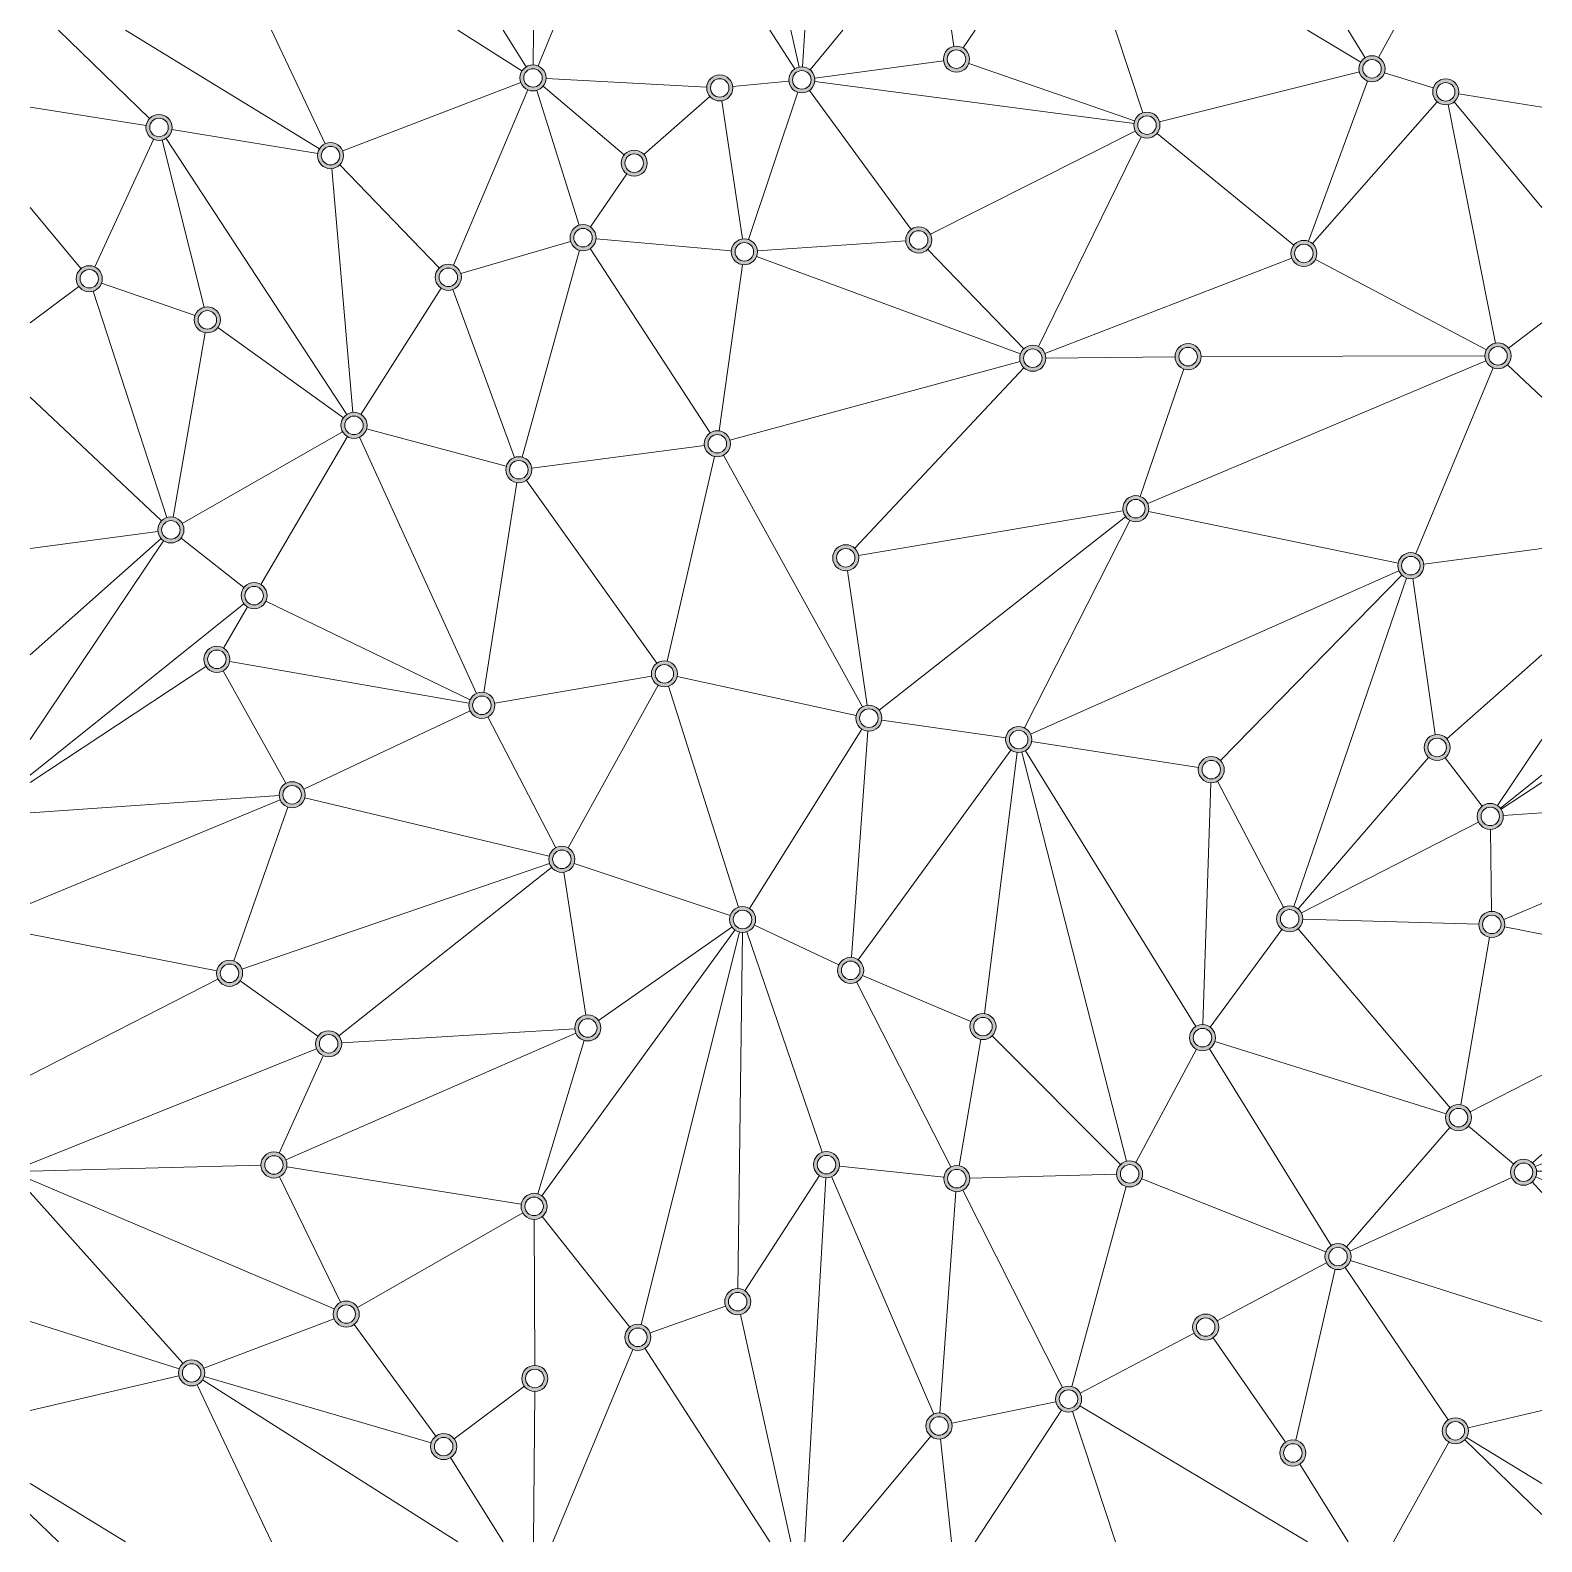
# Model space of a CAD drawing. Header units: inches. Extents: x 9.45 to 13.79, y 17.63 to 21.96.
import ezdxf

# ---------------------------------------------------------------- set-up
doc = ezdxf.new("R2010")
doc.units = ezdxf.units.IN
doc.header["$MEASUREMENT"] = 0
doc.layers.get('0').update_dxf_attribs({"lineweight": 20})

msp = doc.modelspace()

# ---------------------------------------------------------------- hatches: boundary and pattern name
h = msp.add_hatch(color=256)
h.set_gradient(color1=(255, 255, 255), tint=1)
h.paths.add_polyline_path([(12.0719, 21.8808, 1), (12.1468, 21.8808, 1)])
h.paths.add_polyline_path([(12.1359, 21.8808, -1), (12.0828, 21.8808, -1)], flags=16)
h = msp.add_hatch(color=256)
h.set_gradient(color1=(255, 255, 255), tint=1)
h.paths.add_polyline_path([(13.2632, 21.8532, 1), (13.3381, 21.8532, 1)])
h.paths.add_polyline_path([(13.3272, 21.8532, -1), (13.2741, 21.8532, -1)], flags=16)
h = msp.add_hatch(color=256)
h.set_gradient(color1=(255, 255, 255), tint=1)
h.paths.add_polyline_path([(10.8579, 21.827, 1), (10.9328, 21.827, 1)])
h.paths.add_polyline_path([(10.9219, 21.827, -1), (10.8688, 21.827, -1)], flags=16)
h = msp.add_hatch(color=256)
h.set_gradient(color1=(255, 255, 255), tint=1)
h.paths.add_polyline_path([(11.6286, 21.8214, 1), (11.7034, 21.8214, 1)])
h.paths.add_polyline_path([(11.6925, 21.8214, -1), (11.6395, 21.8214, -1)], flags=16)
h = msp.add_hatch(color=256)
h.set_gradient(color1=(255, 255, 255), tint=1)
h.paths.add_polyline_path([(11.3933, 21.7983, 1), (11.4682, 21.7983, 1)])
h.paths.add_polyline_path([(11.4573, 21.7983, -1), (11.4042, 21.7983, -1)], flags=16)
h = msp.add_hatch(color=256)
h.set_gradient(color1=(255, 255, 255), tint=1)
h.paths.add_polyline_path([(11.3933, 21.7983, 1), (11.4682, 21.7983, 1)])
h.paths.add_polyline_path([(11.4573, 21.7983, -1), (11.4042, 21.7983, -1)], flags=16)
h = msp.add_hatch(color=256)
h.set_gradient(color1=(255, 255, 255), tint=1)
h.paths.add_polyline_path([(13.4746, 21.787, 1), (13.5495, 21.787, 1)])
h.paths.add_polyline_path([(13.5386, 21.787, -1), (13.4855, 21.787, -1)], flags=16)
h = msp.add_hatch(color=256)
h.set_gradient(color1=(255, 255, 255), tint=1)
h.paths.add_polyline_path([(9.7858, 21.6849, 1), (9.8607, 21.6849, 1)])
h.paths.add_polyline_path([(9.8498, 21.6849, -1), (9.7967, 21.6849, -1)], flags=16)
h = msp.add_hatch(color=256)
h.set_gradient(color1=(255, 255, 255), tint=1)
h.paths.add_polyline_path([(12.618, 21.6916, 1), (12.6929, 21.6916, 1)])
h.paths.add_polyline_path([(12.682, 21.6916, -1), (12.6289, 21.6916, -1)], flags=16)
h = msp.add_hatch(color=256)
h.set_gradient(color1=(255, 255, 255), tint=1)
h.paths.add_polyline_path([(10.2775, 21.6042, 1), (10.3524, 21.6042, 1)])
h.paths.add_polyline_path([(10.3415, 21.6042, -1), (10.2884, 21.6042, -1)], flags=16)
h = msp.add_hatch(color=256)
h.set_gradient(color1=(255, 255, 255), tint=1)
h.paths.add_polyline_path([(11.1479, 21.5826, 1), (11.2228, 21.5826, 1)])
h.paths.add_polyline_path([(11.2119, 21.5826, -1), (11.1588, 21.5826, -1)], flags=16)
h = msp.add_hatch(color=256)
h.set_gradient(color1=(255, 255, 255), tint=1)
h.paths.add_polyline_path([(11.0013, 21.369, 1), (11.0762, 21.369, 1)])
h.paths.add_polyline_path([(11.0653, 21.369, -1), (11.0122, 21.369, -1)], flags=16)
h = msp.add_hatch(color=256)
h.set_gradient(color1=(255, 255, 255), tint=1)
h.paths.add_polyline_path([(11.4637, 21.3284, 1), (11.5386, 21.3284, 1)])
h.paths.add_polyline_path([(11.5277, 21.3284, -1), (11.4746, 21.3284, -1)], flags=16)
h = msp.add_hatch(color=256)
h.set_gradient(color1=(255, 255, 255), tint=1)
h.paths.add_polyline_path([(11.9636, 21.3624, 1), (12.0385, 21.3624, 1)])
h.paths.add_polyline_path([(12.0276, 21.3624, -1), (11.9745, 21.3624, -1)], flags=16)
h = msp.add_hatch(color=256)
h.set_gradient(color1=(255, 255, 255), tint=1)
h.paths.add_polyline_path([(13.0679, 21.3238, 1), (13.1428, 21.3238, 1)])
h.paths.add_polyline_path([(13.1319, 21.3238, -1), (13.0788, 21.3238, -1)], flags=16)
h = msp.add_hatch(color=256)
h.set_gradient(color1=(255, 255, 255), tint=1)
h.paths.add_polyline_path([(9.5857, 21.2513, 1), (9.6606, 21.2513, 1)])
h.paths.add_polyline_path([(9.6497, 21.2513, -1), (9.5966, 21.2513, -1)], flags=16)
h = msp.add_hatch(color=256)
h.set_gradient(color1=(255, 255, 255), tint=1)
h.paths.add_polyline_path([(10.6151, 21.2554, 1), (10.6899, 21.2554, 1)])
h.paths.add_polyline_path([(10.679, 21.2554, -1), (10.626, 21.2554, -1)], flags=16)
h = msp.add_hatch(color=256)
h.set_gradient(color1=(255, 255, 255), tint=1)
h.paths.add_polyline_path([(9.9243, 21.1333, 1), (9.9992, 21.1333, 1)])
h.paths.add_polyline_path([(9.9883, 21.1333, -1), (9.9352, 21.1333, -1)], flags=16)
h = msp.add_hatch(color=256)
h.set_gradient(color1=(255, 255, 255), tint=1)
h.paths.add_polyline_path([(12.2906, 21.0234, 1), (12.3655, 21.0234, 1)])
h.paths.add_polyline_path([(12.3546, 21.0234, -1), (12.3015, 21.0234, -1)], flags=16)
h = msp.add_hatch(color=256)
h.set_gradient(color1=(255, 255, 255), tint=1)
h.paths.add_polyline_path([(12.736, 21.0279, 1), (12.8109, 21.0279, 1)])
h.paths.add_polyline_path([(12.8, 21.0279, -1), (12.7469, 21.0279, -1)], flags=16)
h = msp.add_hatch(color=256)
h.set_gradient(color1=(255, 255, 255), tint=1)
h.paths.add_polyline_path([(13.6244, 21.0302, 1), (13.6993, 21.0302, 1)])
h.paths.add_polyline_path([(13.6884, 21.0302, -1), (13.6353, 21.0302, -1)], flags=16)
h = msp.add_hatch(color=256)
h.set_gradient(color1=(255, 255, 255), tint=1)
h.paths.add_polyline_path([(10.3447, 20.8309, 1), (10.4196, 20.8309, 1)])
h.paths.add_polyline_path([(10.4086, 20.8309, -1), (10.3556, 20.8309, -1)], flags=16)
h = msp.add_hatch(color=256)
h.set_gradient(color1=(255, 255, 255), tint=1)
h.paths.add_polyline_path([(11.3863, 20.7782, 1), (11.4612, 20.7782, 1)])
h.paths.add_polyline_path([(11.4503, 20.7782, -1), (11.3972, 20.7782, -1)], flags=16)
h = msp.add_hatch(color=256)
h.set_gradient(color1=(255, 255, 255), tint=1)
h.paths.add_polyline_path([(10.8173, 20.7037, 1), (10.8922, 20.7037, 1)])
h.paths.add_polyline_path([(10.8813, 20.7037, -1), (10.8282, 20.7037, -1)], flags=16)
h = msp.add_hatch(color=256)
h.set_gradient(color1=(255, 255, 255), tint=1)
h.paths.add_polyline_path([(12.586, 20.592, 1), (12.6609, 20.592, 1)])
h.paths.add_polyline_path([(12.65, 20.592, -1), (12.5969, 20.592, -1)], flags=16)
h = msp.add_hatch(color=256)
h.set_gradient(color1=(255, 255, 255), tint=1)
h.paths.add_polyline_path([(9.8198, 20.5312, 1), (9.8947, 20.5312, 1)])
h.paths.add_polyline_path([(9.8838, 20.5312, -1), (9.8307, 20.5312, -1)], flags=16)
h = msp.add_hatch(color=256)
h.set_gradient(color1=(255, 255, 255), tint=1)
h.paths.add_polyline_path([(11.7544, 20.4513, 1), (11.8293, 20.4513, 1)])
h.paths.add_polyline_path([(11.8184, 20.4513, -1), (11.7653, 20.4513, -1)], flags=16)
h = msp.add_hatch(color=256)
h.set_gradient(color1=(255, 255, 255), tint=1)
h.paths.add_polyline_path([(13.3745, 20.4286, 1), (13.4493, 20.4286, 1)])
h.paths.add_polyline_path([(13.4384, 20.4286, -1), (13.3854, 20.4286, -1)], flags=16)
h = msp.add_hatch(color=256)
h.set_gradient(color1=(255, 255, 255), tint=1)
h.paths.add_polyline_path([(10.0584, 20.3427, 1), (10.1333, 20.3427, 1)])
h.paths.add_polyline_path([(10.1224, 20.3427, -1), (10.0693, 20.3427, -1)], flags=16)
h = msp.add_hatch(color=256)
h.set_gradient(color1=(255, 255, 255), tint=1)
h.paths.add_polyline_path([(9.9516, 20.1602, 1), (10.0264, 20.1602, 1)])
h.paths.add_polyline_path([(10.0155, 20.1602, -1), (9.9625, 20.1602, -1)], flags=16)
h = msp.add_hatch(color=256)
h.set_gradient(color1=(255, 255, 255), tint=1)
h.paths.add_polyline_path([(11.2346, 20.1186, 1), (11.3095, 20.1186, 1)])
h.paths.add_polyline_path([(11.2986, 20.1186, -1), (11.2455, 20.1186, -1)], flags=16)
h = msp.add_hatch(color=256)
h.set_gradient(color1=(255, 255, 255), tint=1)
h.paths.add_polyline_path([(10.7112, 20.0283, 1), (10.7861, 20.0283, 1)])
h.paths.add_polyline_path([(10.7752, 20.0283, -1), (10.7221, 20.0283, -1)], flags=16)
h = msp.add_hatch(color=256)
h.set_gradient(color1=(255, 255, 255), tint=1)
h.paths.add_polyline_path([(11.8208, 19.9915, 1), (11.8957, 19.9915, 1)])
h.paths.add_polyline_path([(11.8848, 19.9915, -1), (11.8317, 19.9915, -1)], flags=16)
h = msp.add_hatch(color=256)
h.set_gradient(color1=(255, 255, 255), tint=1)
h.paths.add_polyline_path([(12.2502, 19.9302, 1), (12.3251, 19.9302, 1)])
h.paths.add_polyline_path([(12.3142, 19.9302, -1), (12.2611, 19.9302, -1)], flags=16)
h = msp.add_hatch(color=256)
h.set_gradient(color1=(255, 255, 255), tint=1)
h.paths.add_polyline_path([(13.4499, 19.9075, 1), (13.5248, 19.9075, 1)])
h.paths.add_polyline_path([(13.5139, 19.9075, -1), (13.4608, 19.9075, -1)], flags=16)
h = msp.add_hatch(color=256)
h.set_gradient(color1=(255, 255, 255), tint=1)
h.paths.add_polyline_path([(12.8024, 19.8439, 1), (12.8772, 19.8439, 1)])
h.paths.add_polyline_path([(12.8663, 19.8439, -1), (12.8133, 19.8439, -1)], flags=16)
h = msp.add_hatch(color=256)
h.set_gradient(color1=(255, 255, 255), tint=1)
h.paths.add_polyline_path([(10.1674, 19.7719, 1), (10.2423, 19.7719, 1)])
h.paths.add_polyline_path([(10.2314, 19.7719, -1), (10.1783, 19.7719, -1)], flags=16)
h = msp.add_hatch(color=256)
h.set_gradient(color1=(255, 255, 255), tint=1)
h.paths.add_polyline_path([(13.6022, 19.7099, 1), (13.677, 19.7099, 1)])
h.paths.add_polyline_path([(13.6661, 19.7099, -1), (13.6131, 19.7099, -1)], flags=16)
h = msp.add_hatch(color=256)
h.set_gradient(color1=(255, 255, 255), tint=1)
h.paths.add_polyline_path([(10.9406, 19.5869, 1), (11.0155, 19.5869, 1)])
h.paths.add_polyline_path([(11.0046, 19.5869, -1), (10.9515, 19.5869, -1)], flags=16)
h = msp.add_hatch(color=256)
h.set_gradient(color1=(255, 255, 255), tint=1)
h.paths.add_polyline_path([(11.4587, 19.4143, 1), (11.5335, 19.4143, 1)])
h.paths.add_polyline_path([(11.5226, 19.4143, -1), (11.4696, 19.4143, -1)], flags=16)
h = msp.add_hatch(color=256)
h.set_gradient(color1=(255, 255, 255), tint=1)
h.paths.add_polyline_path([(13.0272, 19.4161, 1), (13.1021, 19.4161, 1)])
h.paths.add_polyline_path([(13.0912, 19.4161, -1), (13.0381, 19.4161, -1)], flags=16)
h = msp.add_hatch(color=256)
h.set_gradient(color1=(255, 255, 255), tint=1)
h.paths.add_polyline_path([(13.6066, 19.4002, 1), (13.6815, 19.4002, 1)])
h.paths.add_polyline_path([(13.6706, 19.4002, -1), (13.6175, 19.4002, -1)], flags=16)
h = msp.add_hatch(color=256)
h.set_gradient(color1=(255, 255, 255), tint=1)
h.paths.add_polyline_path([(9.9879, 19.2601, 1), (10.0628, 19.2601, 1)])
h.paths.add_polyline_path([(10.0519, 19.2601, -1), (9.9988, 19.2601, -1)], flags=16)
h = msp.add_hatch(color=256)
h.set_gradient(color1=(255, 255, 255), tint=1)
h.paths.add_polyline_path([(11.7684, 19.2685, 1), (11.8433, 19.2685, 1)])
h.paths.add_polyline_path([(11.8324, 19.2685, -1), (11.7793, 19.2685, -1)], flags=16)
h = msp.add_hatch(color=256)
h.set_gradient(color1=(255, 255, 255), tint=1)
h.paths.add_polyline_path([(11.0149, 19.1034, 1), (11.0898, 19.1034, 1)])
h.paths.add_polyline_path([(11.0789, 19.1034, -1), (11.0258, 19.1034, -1)], flags=16)
h = msp.add_hatch(color=256)
h.set_gradient(color1=(255, 255, 255), tint=1)
h.paths.add_polyline_path([(12.1479, 19.1073, 1), (12.2228, 19.1073, 1)])
h.paths.add_polyline_path([(12.2119, 19.1073, -1), (12.1588, 19.1073, -1)], flags=16)
h = msp.add_hatch(color=256)
h.set_gradient(color1=(255, 255, 255), tint=1)
h.paths.add_polyline_path([(12.7773, 19.0755, 1), (12.8521, 19.0755, 1)])
h.paths.add_polyline_path([(12.8412, 19.0755, -1), (12.7882, 19.0755, -1)], flags=16)
h = msp.add_hatch(color=256)
h.set_gradient(color1=(255, 255, 255), tint=1)
h.paths.add_polyline_path([(10.2719, 19.058, 1), (10.3468, 19.058, 1)])
h.paths.add_polyline_path([(10.3359, 19.058, -1), (10.2829, 19.058, -1)], flags=16)
h = msp.add_hatch(color=256)
h.set_gradient(color1=(255, 255, 255), tint=1)
h.paths.add_polyline_path([(13.5112, 18.8462, 1), (13.586, 18.8462, 1)])
h.paths.add_polyline_path([(13.5751, 18.8462, -1), (13.5221, 18.8462, -1)], flags=16)
h = msp.add_hatch(color=256)
h.set_gradient(color1=(255, 255, 255), tint=1)
h.paths.add_polyline_path([(10.1152, 18.7106, 1), (10.19, 18.7106, 1)])
h.paths.add_polyline_path([(10.1791, 18.7106, -1), (10.1261, 18.7106, -1)], flags=16)
h = msp.add_hatch(color=256)
h.set_gradient(color1=(255, 255, 255), tint=1)
h.paths.add_polyline_path([(11.6992, 18.7115, 1), (11.7741, 18.7115, 1)])
h.paths.add_polyline_path([(11.7632, 18.7115, -1), (11.7101, 18.7115, -1)], flags=16)
h = msp.add_hatch(color=256)
h.set_gradient(color1=(255, 255, 255), tint=1)
h.paths.add_polyline_path([(12.5682, 18.685, 1), (12.6431, 18.685, 1)])
h.paths.add_polyline_path([(12.6322, 18.685, -1), (12.5791, 18.685, -1)], flags=16)
h = msp.add_hatch(color=256)
h.set_gradient(color1=(255, 255, 255), tint=1)
h.paths.add_polyline_path([(13.6977, 18.6897, 1), (13.7725, 18.6897, 1)])
h.paths.add_polyline_path([(13.7616, 18.6897, -1), (13.7086, 18.6897, -1)], flags=16)
h = msp.add_hatch(color=256)
h.set_gradient(color1=(255, 255, 255), tint=1)
h.paths.add_polyline_path([(12.0729, 18.6714, 1), (12.1478, 18.6714, 1)])
h.paths.add_polyline_path([(12.1369, 18.6714, -1), (12.0838, 18.6714, -1)], flags=16)
h = msp.add_hatch(color=256)
h.set_gradient(color1=(255, 255, 255), tint=1)
h.paths.add_polyline_path([(10.8611, 18.5919, 1), (10.936, 18.5919, 1)])
h.paths.add_polyline_path([(10.9251, 18.5919, -1), (10.872, 18.5919, -1)], flags=16)
h = msp.add_hatch(color=256)
h.set_gradient(color1=(255, 255, 255), tint=1)
h.paths.add_polyline_path([(13.1658, 18.448, 1), (13.2406, 18.448, 1)])
h.paths.add_polyline_path([(13.2297, 18.448, -1), (13.1767, 18.448, -1)], flags=16)
h = msp.add_hatch(color=256)
h.set_gradient(color1=(255, 255, 255), tint=1)
h.paths.add_polyline_path([(11.4448, 18.3187, 1), (11.5196, 18.3187, 1)])
h.paths.add_polyline_path([(11.5087, 18.3187, -1), (11.4557, 18.3187, -1)], flags=16)
h = msp.add_hatch(color=256)
h.set_gradient(color1=(255, 255, 255), tint=1)
h.paths.add_polyline_path([(10.3226, 18.2831, 1), (10.3975, 18.2831, 1)])
h.paths.add_polyline_path([(10.3866, 18.2831, -1), (10.3335, 18.2831, -1)], flags=16)
h = msp.add_hatch(color=256)
h.set_gradient(color1=(255, 255, 255), tint=1)
h.paths.add_polyline_path([(11.1585, 18.2165, 1), (11.2333, 18.2165, 1)])
h.paths.add_polyline_path([(11.2224, 18.2165, -1), (11.1694, 18.2165, -1)], flags=16)
h = msp.add_hatch(color=256)
h.set_gradient(color1=(255, 255, 255), tint=1)
h.paths.add_polyline_path([(12.7863, 18.2459, 1), (12.8612, 18.2459, 1)])
h.paths.add_polyline_path([(12.8503, 18.2459, -1), (12.7972, 18.2459, -1)], flags=16)
h = msp.add_hatch(color=256)
h.set_gradient(color1=(255, 255, 255), tint=1)
h.paths.add_polyline_path([(9.8793, 18.1144, 1), (9.9541, 18.1144, 1)])
h.paths.add_polyline_path([(9.9432, 18.1144, -1), (9.8902, 18.1144, -1)], flags=16)
h = msp.add_hatch(color=256)
h.set_gradient(color1=(255, 255, 255), tint=1)
h.paths.add_polyline_path([(10.8631, 18.0985, 1), (10.938, 18.0985, 1)])
h.paths.add_polyline_path([(10.9271, 18.0985, -1), (10.874, 18.0985, -1)], flags=16)
h = msp.add_hatch(color=256)
h.set_gradient(color1=(255, 255, 255), tint=1)
h.paths.add_polyline_path([(12.3932, 18.0393, 1), (12.4681, 18.0393, 1)])
h.paths.add_polyline_path([(12.4572, 18.0393, -1), (12.4041, 18.0393, -1)], flags=16)
h = msp.add_hatch(color=256)
h.set_gradient(color1=(255, 255, 255), tint=1)
h.paths.add_polyline_path([(12.0219, 17.9623, 1), (12.0968, 17.9623, 1)])
h.paths.add_polyline_path([(12.0859, 17.9623, -1), (12.0328, 17.9623, -1)], flags=16)
h = msp.add_hatch(color=256)
h.set_gradient(color1=(255, 255, 255), tint=1)
h.paths.add_polyline_path([(13.502, 17.9485, 1), (13.5769, 17.9485, 1)])
h.paths.add_polyline_path([(13.566, 17.9485, -1), (13.5129, 17.9485, -1)], flags=16)
h = msp.add_hatch(color=256)
h.set_gradient(color1=(255, 255, 255), tint=1)
h.paths.add_polyline_path([(10.6018, 17.9032, 1), (10.6767, 17.9032, 1)])
h.paths.add_polyline_path([(10.6658, 17.9032, -1), (10.6127, 17.9032, -1)], flags=16)
h = msp.add_hatch(color=256)
h.set_gradient(color1=(255, 255, 255), tint=1)
h.paths.add_polyline_path([(13.0362, 17.8849, 1), (13.1111, 17.8849, 1)])
h.paths.add_polyline_path([(13.1002, 17.8849, -1), (13.0472, 17.8849, -1)], flags=16)

# ---------------------------------------------------------------- linework, layer by layer
for p, q in [((9.535, 21.9637), (9.7963, 21.7109)), ((10.283, 21.6238), (9.7268, 21.9637)), ((10.1453, 21.9637), (10.2991, 21.6381)), ((10.6798, 21.9637), (10.8637, 21.8471)), ((10.8755, 21.8587), (10.8099, 21.9637)), ((10.8965, 21.9637), (10.8957, 21.8644)), ((10.9097, 21.8616), (10.9522, 21.9637)), ((11.5742, 21.9637), (11.6457, 21.8529)), ((11.6579, 21.858), (11.6345, 21.9637)), ((11.6742, 21.9637), (11.6682, 21.8588)), ((11.6899, 21.8502), (11.784, 21.9637)), ((12.0954, 21.9637), (12.1016, 21.9174)), ((12.1284, 21.913), (12.1626, 21.9637)), ((12.6437, 21.7272), (12.5656, 21.9637)), ((13.1156, 21.9637), (13.2685, 21.8724)), ((13.2809, 21.885), (13.232, 21.9637)), ((13.3622, 21.9637), (13.3189, 21.8859)), ((11.7031, 21.8264), (12.0722, 21.8758)), ((12.1447, 21.8685), (12.6201, 21.7039)), ((12.6917, 21.7007), (13.2643, 21.8441)), ((13.4763, 21.7982), (13.3364, 21.842)), ((10.3499, 21.6175), (10.8604, 21.8136)), ((10.924, 21.8029), (11.1567, 21.6068)), ((10.9327, 21.825), (11.3934, 21.8003)), ((11.468, 21.802), (11.6287, 21.8178)), ((12.6183, 21.6965), (11.7031, 21.8166)), ((13.1183, 21.3589), (13.2877, 21.8181)), ((10.6671, 21.2899), (10.8807, 21.7925)), ((11.0276, 21.4047), (10.9065, 21.7913)), ((11.2135, 21.6074), (11.4026, 21.7736)), ((11.4363, 21.7613), (11.4956, 21.3654)), ((11.4363, 21.7613), (11.4956, 21.3654)), ((11.5131, 21.3639), (11.6541, 21.7859)), ((11.979, 21.3926), (11.6881, 21.7912)), ((13.13, 21.3519), (13.4873, 21.7588)), ((13.5359, 21.7582), (13.7873, 21.4553)), ((13.549, 21.7811), (13.7873, 21.7434)), ((9.454, 21.7434), (9.7862, 21.6907)), ((13.5193, 21.7503), (13.6546, 21.0669)), ((9.8602, 21.6788), (10.278, 21.6102)), ((12.0345, 21.3792), (12.622, 21.6748)), ((12.0345, 21.3792), (12.622, 21.6748)), ((13.0763, 21.3475), (12.6844, 21.6679)), ((9.8075, 21.6509), (9.6389, 21.2853)), ((9.9526, 21.1696), (9.8323, 21.6486)), ((9.8437, 21.6535), (10.3616, 20.8622)), ((12.3445, 21.057), (12.639, 21.658)), ((10.3184, 21.5669), (10.3789, 20.8682)), ((10.6265, 21.2824), (10.3411, 21.5774)), ((11.0599, 21.3998), (11.1642, 21.5518)), ((9.5993, 21.2802), (9.454, 21.4553)), ((11.4639, 21.3316), (11.0761, 21.3657)), ((11.0028, 21.3584), (10.6884, 21.266)), ((10.8647, 20.7398), (11.0288, 21.3329)), ((11.0592, 21.3376), (11.4033, 20.8096)), ((11.9637, 21.3599), (11.5385, 21.3309)), ((12.3021, 21.0503), (12.027, 21.3355)), ((11.429, 20.8153), (11.496, 21.2913)), ((11.5363, 21.3154), (12.293, 21.0364)), ((12.363, 21.0369), (13.0704, 21.3103)), ((13.6287, 21.0477), (13.1384, 21.3063)), ((9.6585, 21.239), (9.9264, 21.1456)), ((9.454, 21.1244), (9.5932, 21.2289)), ((9.8457, 20.5668), (9.6347, 21.2157)), ((10.4022, 20.8625), (10.6324, 21.2239)), ((10.6654, 21.2203), (10.8418, 20.7389)), ((10.3517, 20.8527), (9.9921, 21.1114)), ((13.6918, 21.0527), (13.7873, 21.1244)), ((9.9553, 21.0964), (9.8636, 20.5681)), ((12.736, 21.0276), (12.3655, 21.0238)), ((12.8109, 21.028), (13.6244, 21.0301)), ((12.2919, 21.0136), (11.4599, 20.788)), ((12.3025, 20.9961), (11.8175, 20.4786)), ((12.6356, 20.6274), (12.7612, 20.9925)), ((13.6273, 21.0157), (12.6579, 20.6066)), ((13.4263, 20.4631), (13.6475, 20.9956)), ((13.6891, 21.0045), (13.7873, 20.9118)), ((9.454, 20.9118), (9.83, 20.5569)), ((9.8898, 20.5497), (10.3496, 20.8123)), ((10.8186, 20.7135), (10.4183, 20.8212)), ((10.3632, 20.7986), (10.1148, 20.375)), ((10.3977, 20.7968), (10.7331, 20.0624)), ((10.8918, 20.7086), (11.3866, 20.7733)), ((11.4154, 20.7417), (11.2804, 20.1551)), ((11.8401, 20.0242), (11.4419, 20.7454)), ((11.2503, 20.1491), (10.8765, 20.6733)), ((10.7545, 20.0653), (10.8489, 20.6667)), ((11.8288, 20.4575), (12.5865, 20.5858)), ((12.6601, 20.5844), (13.3752, 20.4362)), ((12.594, 20.5689), (11.8877, 20.0146)), ((12.3046, 19.9635), (12.6065, 20.5586)), ((9.8201, 20.5263), (9.454, 20.478)), ((9.454, 20.1735), (9.8292, 20.5063)), ((9.454, 19.9301), (9.8364, 20.5001)), ((10.0664, 20.3659), (9.8866, 20.508)), ((13.7873, 20.478), (13.449, 20.4334)), ((11.8529, 20.0285), (11.7972, 20.4142)), ((13.3777, 20.4134), (12.3219, 19.9453)), ((12.866, 19.8706), (13.3857, 20.4018)), ((13.3997, 20.3931), (13.0768, 19.4515)), ((13.4173, 20.3915), (13.482, 19.9445)), ((10.1296, 20.3265), (10.7149, 20.0445)), ((10.0666, 20.3193), (9.454, 19.8283)), ((10.0079, 20.1925), (10.0769, 20.3104)), ((10.0259, 20.1538), (10.7118, 20.0347)), ((13.5154, 19.9323), (13.7873, 20.1735)), ((9.9577, 20.1396), (9.454, 19.8073)), ((10.1867, 19.8047), (10.0072, 20.1275)), ((10.7856, 20.0347), (11.2351, 20.1122)), ((11.8216, 19.9994), (11.3086, 20.1107)), ((11.2539, 20.0858), (10.9962, 19.6196)), ((11.2834, 20.0829), (11.4848, 19.45)), ((10.7148, 20.0123), (10.2387, 19.7879)), ((10.9608, 19.6201), (10.7659, 19.9951)), ((12.2506, 19.9355), (11.8953, 19.9862)), ((11.516, 19.446), (11.8383, 19.9597)), ((11.8555, 19.9541), (11.8086, 19.3059)), ((11.8279, 19.2988), (12.2656, 19.8999)), ((12.283, 19.893), (12.1899, 19.1445)), ((12.5964, 18.7213), (12.2969, 19.8939)), ((12.3073, 19.8983), (12.7951, 19.1074)), ((12.8028, 19.8497), (12.3247, 19.9244)), ((13.6605, 19.741), (13.7873, 19.9301)), ((13.4629, 19.8791), (13.0891, 19.4445)), ((13.6167, 19.7396), (13.5102, 19.8778)), ((12.8159, 19.113), (12.8386, 19.8065)), ((13.0472, 19.4492), (12.8572, 19.8107)), ((13.6688, 19.7333), (13.7873, 19.8283)), ((13.6708, 19.7305), (13.7873, 19.8073)), ((9.454, 19.7201), (10.1675, 19.7694)), ((10.9417, 19.5956), (10.2413, 19.7632)), ((10.1703, 19.7576), (9.454, 19.4598)), ((10.1925, 19.7366), (10.0378, 19.2954)), ((13.6769, 19.7125), (13.7873, 19.7201)), ((13.098, 19.4331), (13.6063, 19.6929)), ((13.6401, 19.6725), (13.6435, 19.4376)), ((10.0608, 19.2722), (10.9426, 19.5747)), ((10.9487, 19.5637), (10.3388, 19.0812)), ((10.9837, 19.5499), (11.0467, 19.1404)), ((11.4606, 19.4262), (11.0136, 19.575)), ((13.6786, 19.4146), (13.7873, 19.4598)), ((13.6066, 19.4012), (13.1021, 19.4151)), ((9.454, 19.3721), (9.9886, 19.2673)), ((10.9205, 18.6222), (11.4741, 19.384)), ((11.083, 19.1249), (11.4654, 19.3928)), ((11.487, 19.378), (11.205, 18.2529)), ((11.4956, 19.3769), (11.4827, 18.3561)), ((11.7246, 18.7469), (11.5082, 19.3789)), ((11.772, 19.2845), (11.53, 19.3984)), ((13.0425, 19.3859), (12.8369, 19.1057)), ((13.5244, 18.8748), (13.0889, 19.3876)), ((13.6808, 19.393), (13.7873, 19.3721)), ((13.6377, 19.3633), (13.555, 18.8831)), ((9.992, 19.2431), (9.454, 18.9682)), ((12.1509, 19.122), (11.8403, 19.2539)), ((10.0559, 19.2384), (10.2789, 19.0797)), ((12.0933, 18.7048), (11.8229, 19.2352)), ((11.0181, 19.0884), (10.1869, 18.7256)), ((10.3468, 19.0603), (11.015, 19.1011)), ((10.9093, 18.6278), (11.0416, 19.0676)), ((12.1167, 18.7083), (12.179, 19.0704)), ((12.2117, 19.0808), (12.5793, 18.7116)), ((10.2747, 19.044), (9.454, 18.7134)), ((10.294, 19.0239), (10.168, 18.7448)), ((12.797, 19.0425), (12.6233, 18.718)), ((13.1835, 18.4798), (12.8344, 19.0437)), ((12.8504, 19.0644), (13.5129, 18.8574)), ((13.7873, 18.9682), (13.5819, 18.8633)), ((13.5241, 18.8179), (13.2277, 18.4763)), ((13.5773, 18.8222), (13.7064, 18.7137)), ((13.7609, 18.7168), (13.7873, 18.7407)), ((10.1152, 18.7097), (9.454, 18.693)), ((10.1689, 18.677), (10.3437, 18.3168)), ((10.1896, 18.7048), (10.8615, 18.5978)), ((11.5026, 18.3501), (11.7163, 18.6801)), ((11.7515, 18.6771), (12.0445, 17.9966)), ((12.0731, 18.6754), (11.7739, 18.7075)), ((12.5682, 18.684), (12.1478, 18.6724)), ((13.7688, 18.706), (13.7873, 18.7134)), ((13.7724, 18.6927), (13.7873, 18.693)), ((10.3256, 18.2978), (9.454, 18.6687)), ((11.6742, 17.6304), (11.7345, 18.6741)), ((12.062, 17.9996), (12.1077, 18.6341)), ((12.4137, 18.0727), (12.1273, 18.638)), ((12.4405, 18.0754), (12.5959, 18.6489)), ((12.6405, 18.6712), (13.1684, 18.4618)), ((13.2373, 18.4635), (13.701, 18.6742)), ((13.7873, 18.6314), (13.7601, 18.6618)), ((13.7873, 18.6687), (13.77, 18.6761)), ((9.8917, 18.1423), (9.454, 18.6314)), ((10.3925, 18.3017), (10.866, 18.5733)), ((10.8987, 18.5545), (10.9004, 18.1359)), ((11.1727, 18.2459), (10.9218, 18.5626)), ((13.1702, 18.4304), (12.8568, 18.2635)), ((13.2241, 18.4169), (13.5186, 17.9796)), ((13.7873, 18.2618), (13.2389, 18.4366)), ((13.0821, 17.9214), (13.1948, 18.4115)), ((11.2312, 18.2291), (11.4469, 18.3061)), ((9.881, 18.1257), (9.454, 18.2618)), ((9.9517, 18.1277), (10.325, 18.2698)), ((10.6171, 17.9334), (10.3822, 18.253)), ((11.4903, 18.2822), (11.6345, 17.6304)), ((12.7906, 18.2285), (12.4638, 18.0567)), ((12.8451, 18.2151), (13.0524, 17.9157)), ((11.1815, 18.182), (10.9522, 17.6304)), ((11.5742, 17.6304), (11.2162, 18.1851)), ((9.8802, 18.1059), (9.454, 18.0063)), ((10.1453, 17.6304), (9.9327, 18.0805)), ((10.6798, 17.6304), (9.9483, 18.0943)), ((9.9526, 18.1039), (10.6033, 17.9137)), ((10.8705, 18.0761), (10.6692, 17.9256)), ((10.8965, 17.6304), (10.9002, 18.061)), ((12.096, 17.9699), (12.394, 18.0317)), ((12.4101, 18.008), (12.1626, 17.6304)), ((12.5656, 17.6304), (12.4424, 18.0038)), ((12.4628, 18.0201), (13.1156, 17.6304)), ((13.5759, 17.957), (13.7873, 18.0063)), ((12.0354, 17.9334), (11.784, 17.6304)), ((12.0954, 17.6304), (12.0634, 17.925)), ((13.5213, 17.9158), (13.3622, 17.6304)), ((13.5664, 17.9225), (13.7873, 17.7088)), ((13.5714, 17.929), (13.7873, 17.7971)), ((10.6591, 17.8715), (10.8099, 17.6304)), ((13.232, 17.6304), (13.0935, 17.8531)), ((9.7268, 17.6304), (9.454, 17.7971)), ((9.535, 17.6304), (9.454, 17.7088))]:
    msp.add_line(p, q)
for centre, radius in [((12.1093, 21.8808), 0.0374), ((12.1093, 21.8808), 0.0265), ((13.3006, 21.8532), 0.0374), ((10.8953, 21.827), 0.0374), ((10.8953, 21.827), 0.0265), ((11.666, 21.8214), 0.0374), ((11.666, 21.8214), 0.0265), ((13.3006, 21.8532), 0.0265), ((11.4307, 21.7983), 0.0374), ((11.4307, 21.7983), 0.0374), ((11.4307, 21.7983), 0.0265), ((11.4307, 21.7983), 0.0265), ((13.512, 21.787), 0.0374), ((13.512, 21.787), 0.0265), ((9.8232, 21.6849), 0.0374), ((9.8232, 21.6849), 0.0265), ((12.6554, 21.6916), 0.0374), ((12.6554, 21.6916), 0.0265), ((10.3149, 21.6042), 0.0374), ((10.3149, 21.6042), 0.0265), ((11.1854, 21.5826), 0.0374), ((11.1854, 21.5826), 0.0265), ((11.0388, 21.369), 0.0374), ((11.0388, 21.369), 0.0265), ((11.5012, 21.3284), 0.0374), ((12.0011, 21.3624), 0.0374), ((12.0011, 21.3624), 0.0265), ((11.5012, 21.3284), 0.0265), ((13.1053, 21.3238), 0.0374), ((13.1053, 21.3238), 0.0265), ((9.6232, 21.2513), 0.0374), ((9.6232, 21.2513), 0.0265), ((10.6525, 21.2554), 0.0374), ((10.6525, 21.2554), 0.0265), ((9.9617, 21.1333), 0.0374), ((9.9617, 21.1333), 0.0265), ((12.3281, 21.0234), 0.0374), ((12.7734, 21.0279), 0.0374), ((13.6618, 21.0302), 0.0374), ((12.3281, 21.0234), 0.0265), ((12.7734, 21.0279), 0.0265), ((13.6618, 21.0302), 0.0265), ((10.3821, 20.8309), 0.0374), ((10.3821, 20.8309), 0.0265), ((11.4238, 20.7782), 0.0374), ((11.4238, 20.7782), 0.0265), ((10.8547, 20.7037), 0.0374), ((10.8547, 20.7037), 0.0265), ((12.6235, 20.592), 0.0374), ((12.6235, 20.592), 0.0265), ((9.8572, 20.5312), 0.0374), ((9.8572, 20.5312), 0.0265), ((11.7919, 20.4513), 0.0374), ((11.7919, 20.4513), 0.0265), ((13.4119, 20.4286), 0.0374), ((13.4119, 20.4286), 0.0265), ((10.0958, 20.3427), 0.0374), ((10.0958, 20.3427), 0.0265), ((9.989, 20.1602), 0.0374), ((9.989, 20.1602), 0.0265), ((11.272, 20.1186), 0.0374), ((11.272, 20.1186), 0.0265), ((10.7487, 20.0283), 0.0374), ((10.7487, 20.0283), 0.0265), ((11.8582, 19.9915), 0.0374), ((11.8582, 19.9915), 0.0265), ((12.2877, 19.9302), 0.0374), ((12.2877, 19.9302), 0.0265), ((13.4874, 19.9075), 0.0374), ((13.4874, 19.9075), 0.0265), ((12.8398, 19.8439), 0.0374), ((12.8398, 19.8439), 0.0265), ((10.2048, 19.7719), 0.0374), ((10.2048, 19.7719), 0.0265), ((13.6396, 19.7099), 0.0374), ((13.6396, 19.7099), 0.0265), ((10.9781, 19.5869), 0.0374), ((10.9781, 19.5869), 0.0265), ((11.4961, 19.4143), 0.0374), ((11.4961, 19.4143), 0.0265), ((13.0646, 19.4161), 0.0374), ((13.0646, 19.4161), 0.0265), ((13.644, 19.4002), 0.0374), ((13.644, 19.4002), 0.0265), ((10.0254, 19.2601), 0.0374), ((10.0254, 19.2601), 0.0265), ((11.8059, 19.2685), 0.0374), ((11.8059, 19.2685), 0.0265), ((11.0524, 19.1034), 0.0374), ((11.0524, 19.1034), 0.0265), ((12.1853, 19.1073), 0.0374), ((12.1853, 19.1073), 0.0265), ((12.8147, 19.0755), 0.0374), ((10.3094, 19.058), 0.0374), ((10.3094, 19.058), 0.0265), ((12.8147, 19.0755), 0.0265), ((13.5486, 18.8462), 0.0374), ((13.5486, 18.8462), 0.0265), ((10.1526, 18.7106), 0.0374), ((10.1526, 18.7106), 0.0265), ((11.7367, 18.7115), 0.0374), ((11.7367, 18.7115), 0.0265), ((12.6057, 18.685), 0.0374), ((13.7351, 18.6897), 0.0374), ((12.1103, 18.6714), 0.0374), ((12.1103, 18.6714), 0.0265), ((12.6057, 18.685), 0.0265), ((13.7351, 18.6897), 0.0265), ((10.8985, 18.5919), 0.0374), ((10.8985, 18.5919), 0.0265), ((13.2032, 18.448), 0.0374), ((13.2032, 18.448), 0.0265), ((11.4822, 18.3187), 0.0374), ((11.4822, 18.3187), 0.0265), ((10.36, 18.2831), 0.0374), ((10.36, 18.2831), 0.0265), ((11.1959, 18.2165), 0.0374), ((12.8238, 18.2459), 0.0374), ((12.8238, 18.2459), 0.0265), ((11.1959, 18.2165), 0.0265), ((9.9167, 18.1144), 0.0374), ((9.9167, 18.1144), 0.0265), ((10.9005, 18.0985), 0.0374), ((10.9005, 18.0985), 0.0265), ((12.4307, 18.0393), 0.0374), ((12.4307, 18.0393), 0.0265), ((12.0593, 17.9623), 0.0374), ((12.0593, 17.9623), 0.0265), ((13.5395, 17.9485), 0.0374), ((10.6392, 17.9032), 0.0374), ((13.5395, 17.9485), 0.0265), ((10.6392, 17.9032), 0.0265), ((13.0737, 17.8849), 0.0374), ((13.0737, 17.8849), 0.0265)]:
    msp.add_circle(centre, radius)

doc.saveas('drawing.dxf')
